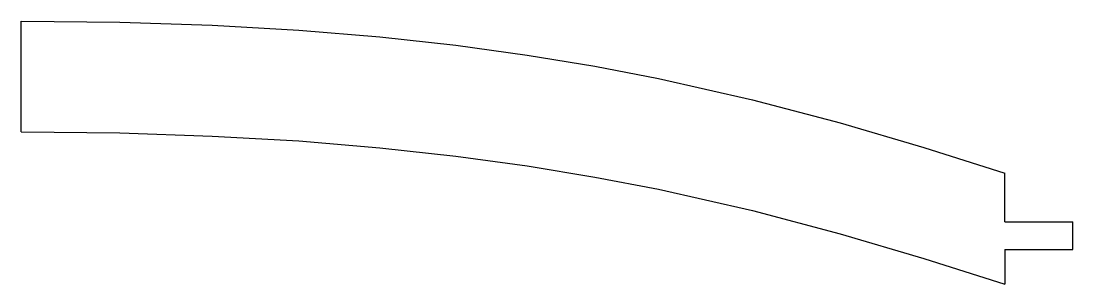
# Model space of a CAD drawing. Extents: x -35.8 to -16.8, y 10 to 14.7.
import ezdxf

# ---------------------------------------------------------------- set-up
doc = ezdxf.new("R2010")
doc.units = 0
doc.header["$MEASUREMENT"] = 0
doc.layers.add('VISIBLE', color=7, linetype='CONTINUOUS')

msp = doc.modelspace()

# ---------------------------------------------------------------- linework, layer by layer
at = {"layer": 'VISIBLE'}
for p, q in [((-35.762, 12.721), (-35.762, 14.721)), ((-18.031, 11.098), (-18.031, 11.975)), ((-18.031, 11.098), (-16.806, 11.098)), ((-16.806, 10.597), (-16.806, 11.098)), ((-18.031, 10.597), (-18.031, 9.975)), ((-18.031, 10.597), (-16.806, 10.597))]:
    msp.add_line(p, q, dxfattribs=at)
for points in [[(-35.762, 14.721), (-33.982, 14.702), (-32.317, 14.646), (-30.758, 14.556), (-29.298, 14.434), (-27.928, 14.284), (-26.64, 14.107), (-25.425, 13.906), (-24.276, 13.685), (-22.582, 13.3), (-20.999, 12.881), (-19.492, 12.436), (-18.031, 11.975)], [(-35.762, 12.721), (-33.982, 12.702), (-32.317, 12.646), (-30.758, 12.556), (-29.298, 12.434), (-27.928, 12.284), (-26.64, 12.107), (-25.425, 11.906), (-24.276, 11.685), (-22.582, 11.3), (-20.999, 10.881), (-19.492, 10.436), (-18.031, 9.975)]]:
    msp.add_lwpolyline(points, dxfattribs=at)

doc.saveas('drawing.dxf')
